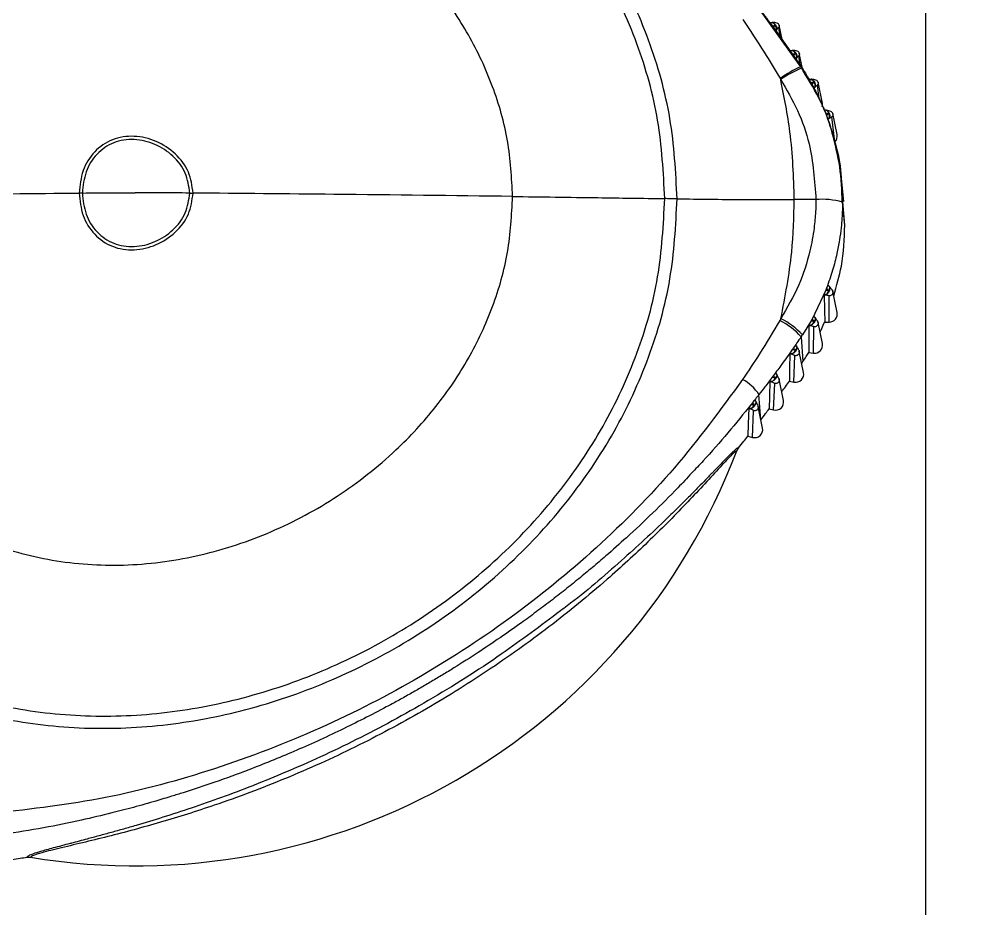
# Model space of a CAD drawing. Extents: x 527 to 611, y 788 to 934.
# Drawn here: x 562.444 to 565.75, y 807.481 to 810.516 of the extents above; entities that cross this region are included whole.
import ezdxf

# ---------------------------------------------------------------- set-up
doc = ezdxf.new("R2010")
doc.units = 0
doc.header["$MEASUREMENT"] = 0
doc.layers.add('1', color=4, linetype='Continuous')
doc.layers.add('GEOMETRY', color=4, linetype='Continuous', lineweight=25)

# ---------------------------------------------------------------- blocks, each defined once
blk = doc.blocks.new('2026_FLASH')
at = {"layer": 'GEOMETRY'}
for p, q in [((38.46, 3.5861), (38.46, 9.4869)), ((38.0333, 7.0396), (37.8888, 7.2412)), ((37.9276, 7.1905), (37.93, 7.1909)), ((37.9346, 7.1912), (37.928, 7.19)), ((37.9354, 7.1799), (37.9447, 7.1817)), ((37.9354, 7.18), (37.9396, 7.1742)), ((37.9447, 7.1817), (37.9395, 7.1741)), ((37.9397, 7.1742), (38.0038, 7.0844)), ((37.9622, 7.1427), (37.9573, 7.1738)), ((37.9689, 7.1333), (37.9588, 7.1826)), ((37.9495, 7.1648), (37.948, 7.1626)), ((37.9963, 7.095), (37.9993, 7.0954)), ((38.0039, 7.0955), (37.9967, 7.0945)), ((38.0037, 7.0843), (38.0136, 7.0858)), ((38.0038, 7.0844), (38.0337, 7.0409)), ((38.0308, 7.045), (38.0259, 7.0773)), ((38.0384, 7.0336), (38.0276, 7.0865)), ((38.018, 7.0687), (38.0162, 7.0663)), ((38.0363, 7.037), (38.0336, 7.041)), ((38.0686, 6.9973), (38.0614, 6.9968)), ((38.0675, 6.986), (38.0774, 6.9868)), ((38.0956, 6.9322), (38.0893, 6.977)), ((38.1064, 6.9152), (38.0917, 6.9872)), ((38.113, 6.8928), (38.1157, 6.8927)), ((38.1202, 6.8918), (38.1132, 6.8922)), ((38.1178, 6.8806), (38.1276, 6.8802)), ((38.1179, 6.8806), (38.1203, 6.8744)), ((38.1276, 6.8802), (38.1202, 6.8743)), ((38.1569, 6.8089), (38.1423, 6.8804)), ((38.149, 6.7836), (38.1387, 6.8689)), ((38.1706, 6.6578), (38.1753, 6.5786)), ((38.1793, 6.5798), (38.1714, 6.6584)), ((38.1832, 6.4999), (38.1753, 6.5786)), ((38.1832, 6.4999), (38.1766, 6.5796)), ((38.1303, 6.2889), (38.1249, 6.2946)), ((38.1178, 6.2773), (38.0713, 6.1792)), ((38.1297, 6.1689), (38.1298, 6.2583)), ((38.1569, 6.2018), (38.1423, 6.2734)), ((38.0807, 6.1854), (38.0778, 6.1893)), ((38.0677, 6.1729), (38.0382, 6.1252)), ((38.0713, 6.1792), (38.0677, 6.1729)), ((38.0713, 6.1792), (38.0774, 6.1705)), ((38.0759, 6.0627), (38.0778, 6.1525)), ((38.1064, 6.0954), (38.0917, 6.1674)), ((38.1143, 6.169), (38.1297, 6.1689)), ((38.0337, 6.1185), (38.0403, 6.0342)), ((38.0183, 6.0868), (38.0158, 6.0907)), ((37.9993, 6.0605), (37.9956, 6.0616)), ((38.0096, 5.9642), (38.0128, 6.0542)), ((38.0424, 5.9965), (38.0276, 6.0689)), ((38.06, 6.0648), (38.0759, 6.0627)), ((38.036, 6.0279), (38.0403, 6.0342)), ((37.9498, 5.9918), (37.9477, 5.9955)), ((37.93, 5.9661), (37.9267, 5.9672)), ((37.94, 5.8687), (37.9437, 5.9592)), ((37.9737, 5.9008), (37.9588, 5.9736)), ((37.9941, 5.9676), (38.0096, 5.9642)), ((37.8965, 5.8355), (37.8901, 5.9214)), ((37.8682, 5.8935), (37.873, 5.8849)), ((37.8765, 5.9023), (37.8781, 5.8995)), ((37.858, 5.8737), (37.8549, 5.8749)), ((37.8678, 5.7753), (37.8719, 5.8664)), ((37.9022, 5.8072), (37.8872, 5.8806)), ((37.9247, 5.8725), (37.94, 5.8687)), ((37.8964, 5.8354), (37.8965, 5.8355)), ((37.8525, 5.7795), (37.8678, 5.7753)), ((37.8167, 5.7347), (37.814, 5.7289)), ((37.8204, 5.74), (37.8167, 5.7347)), ((35.3904, 4.3424), (35.3968, 4.3429)), ((35.3968, 4.3429), (35.4032, 4.3423))]:
    blk.add_line(p, q, dxfattribs=at)
at = {"layer": 'GEOMETRY', "flags": 128}
for points in [[(38.0136, 7.0858), (38.0105, 7.0816), (38.008, 7.0783)], [(38.0611, 6.9973), (38.0624, 6.9974), (38.064, 6.9975)], [(38.1061, 6.903), (38.1069, 6.9078), (38.1064, 6.9152)], [(38.1281, 6.8623), (38.1266, 6.861), (38.1253, 6.86)], [(38.1253, 6.295), (38.1269, 6.2933), (38.1281, 6.2921)], [(38.1125, 6.2621), (38.1135, 6.2099), (38.1143, 6.169)], [(38.1157, 6.2617), (38.1139, 6.2619), (38.1125, 6.2621)], [(38.0604, 6.1584), (38.0602, 6.106), (38.06, 6.0648)], [(38.064, 6.1576), (38.062, 6.158), (38.0604, 6.1584)], [(37.9956, 6.0616), (37.9948, 6.009), (37.9941, 5.9676)], [(37.9267, 5.9672), (37.9256, 5.9143), (37.9247, 5.8725)], [(37.8549, 5.8749), (37.8535, 5.8215), (37.8525, 5.7795)]]:
    blk.add_lwpolyline(points, dxfattribs=at)
at = {"layer": 'GEOMETRY'}
for centre, radius, start, end in [((37.9354, 7.1699), 0.015, 340.0489, 51.5348), ((38.0039, 7.0742), 0.0151, 338.5275, 50.2405), ((38.2541, 6.5633), 0.526, 114.7762, 123.7379), ((38.2692, 6.5295), 0.5583, 114.6554, 123.1311), ((38.0666, 6.9759), 0.0153, 333.5991, 45.0746), ((38.1153, 6.8709), 0.0154, 326.4197, 37.3231), ((38.1301, 6.8034), 0.0274, 313.86, 11.5357), ((38.105, 6.3165), 0.2713, 74.9897, 94.3444), ((38.1114, 6.2773), 0.0162, 285.5017, 356.5224), ((38.13, 6.1963), 0.0275, 269.5012, 11.4306), ((37.8564, 5.9621), 0.2364, 41.4105, 63.6839), ((37.8633, 5.9685), 0.2348, 41.8577, 64.4001), ((38.0616, 6.1735), 0.0161, 278.8207, 349.3655), ((38.0795, 6.09), 0.0275, 262.4435, 11.4464), ((37.9981, 6.0765), 0.016, 274.1737, 344.6158), ((38.0155, 5.9911), 0.0275, 257.6175, 11.4267), ((37.7557, 5.832), 0.1614, 33.6267, 60.8692), ((37.9293, 5.9821), 0.0161, 272.3385, 343.1983), ((37.8577, 5.8898), 0.0161, 271.0456, 342.031), ((37.9467, 5.8954), 0.0275, 255.7439, 11.4193), ((37.8752, 5.8018), 0.0275, 254.4404, 11.414), ((35.7613, 6.5088), 2.1959, 260.6158, 339.1954)]:
    blk.add_arc(centre, radius, start, end, dxfattribs=at)
for points, knots in [([(37.6107, 6.5894), (37.6058, 6.6811), (37.596, 6.8653), (37.5193, 7.1348), (37.4012, 7.3914), (37.2411, 7.6295), (37.0452, 7.8436), (36.8185, 8.0289), (36.5674, 8.1812), (36.298, 8.2969), (36.0169, 8.3725), (35.7308, 8.4056), (35.4466, 8.3944), (35.1714, 8.3382), (34.9121, 8.237), (34.6759, 8.0914), (34.4686, 7.9058), (34.294, 7.6861), (34.1549, 7.4382), (34.0548, 7.1688), (33.9917, 6.8846), (33.9839, 6.6902), (33.98, 6.5928)], [0, 0, 0, 0, 0.048377, 0.09717, 0.146628, 0.196818, 0.247667, 0.298988, 0.350512, 0.401933, 0.452965, 0.50339, 0.553091, 0.602088, 0.650565, 0.698888, 0.747507, 0.796727, 0.846674, 0.897321, 0.94851, 1, 1, 1, 1]), ([(37.5685, 6.5901), (37.5637, 6.6796), (37.5541, 6.8595), (37.4791, 7.1226), (37.3636, 7.3732), (37.2071, 7.6056), (37.0156, 7.8147), (36.7941, 7.9956), (36.5486, 8.1445), (36.2854, 8.2576), (36.0107, 8.3317), (35.7312, 8.3643), (35.4536, 8.3536), (35.1847, 8.2989), (34.9314, 8.2001), (34.7007, 8.0578), (34.4982, 7.8765), (34.3277, 7.6616), (34.1919, 7.4192), (34.0942, 7.1558), (34.0326, 6.878), (34.025, 6.688), (34.0211, 6.5927)], [0, 0, 0, 0, 0.048366, 0.097149, 0.146599, 0.196786, 0.247642, 0.298976, 0.350518, 0.401955, 0.452995, 0.503421, 0.553115, 0.602102, 0.650569, 0.698881, 0.747489, 0.7967, 0.846643, 0.897293, 0.948493, 1, 1, 1, 1]), ([(37.049, 6.5975), (37.0456, 6.6611), (37.0387, 6.7887), (36.9849, 6.975), (36.9023, 7.1522), (36.7903, 7.3166), (36.6419, 7.477), (36.4542, 7.6238), (36.2289, 7.7451), (35.9874, 7.8258), (35.7547, 7.8591), (35.5404, 7.8523), (35.3492, 7.8146), (35.1692, 7.745), (35.0054, 7.6439), (34.8497, 7.5034), (34.7117, 7.3198), (34.6047, 7.0948), (34.537, 6.8503), (34.5286, 6.6812), (34.5244, 6.5962)], [0, 0, 0, 0, 0.048255, 0.096956, 0.14637, 0.19658, 0.247513, 0.311851, 0.376412, 0.440534, 0.503697, 0.553375, 0.602293, 0.650656, 0.698854, 0.747368, 0.808898, 0.871665, 0.935514, 1, 1, 1, 1]), ([(37.8901, 7.2402), (37.8915, 7.2384), (37.8991, 7.2284), (37.9069, 7.2183), (37.9142, 7.2085), (37.9179, 7.2035), (37.9253, 7.1936), (37.9317, 7.185), (37.9354, 7.18)], [0, 0, 0, 0, 0.090773, 0.500244, 0.509107, 0.574151, 0.750187, 1, 1, 1, 1]), ([(37.8348, 7.202), (37.8595, 7.1649), (37.9036, 7.0988), (37.9442, 7.0306), (37.9619, 7.0007)], [0, 0, 0, 0, 0.560914, 1, 1, 1, 1]), ([(37.93, 7.1909), (37.9309, 7.1912), (37.9326, 7.1915), (37.9352, 7.1914), (37.9383, 7.1904), (37.9425, 7.1878), (37.9462, 7.184), (37.9492, 7.1791), (37.9509, 7.1737), (37.951, 7.1684), (37.9499, 7.1658), (37.9495, 7.1648)], [0, 0, 0, 0, 0.078048, 0.140383, 0.247774, 0.357517, 0.500368, 0.609586, 0.749998, 0.895509, 1, 1, 1, 1]), ([(37.93, 7.1909), (37.9316, 7.1912), (37.9346, 7.1917), (37.9393, 7.1894), (37.942, 7.1862), (37.9436, 7.1834), (37.9444, 7.1822), (37.9447, 7.1817)], [0, 0, 0, 0, 0.292879, 0.559705, 0.811787, 0.915715, 1, 1, 1, 1]), ([(37.9589, 7.1823), (37.9584, 7.1837), (37.9573, 7.1866), (37.9523, 7.1896), (37.9443, 7.1914), (37.938, 7.1914), (37.9349, 7.1913)], [0, 0, 0, 0, 0.256262, 0.513633, 0.767752, 1, 1, 1, 1]), ([(37.9495, 7.1648), (37.9519, 7.1681), (37.9561, 7.174), (37.9569, 7.1739), (37.9573, 7.1738)], [0, 0, 0, 0, 0.559688, 1, 1, 1, 1]), ([(37.9588, 7.1823), (37.9589, 7.1818), (37.9593, 7.1801), (37.9589, 7.1771), (37.9578, 7.1749), (37.9573, 7.1738)], [0, 0, 0, 0, 0.171188, 0.585594, 1, 1, 1, 1]), ([(37.9993, 7.0954), (38.0008, 7.0956), (38.0038, 7.096), (38.0084, 7.0936), (38.011, 7.0904), (38.0125, 7.0876), (38.0132, 7.0864), (38.0136, 7.0858)], [0, 0, 0, 0, 0.292378, 0.559067, 0.811185, 0.915353, 1, 1, 1, 1]), ([(37.9993, 7.0954), (38.0002, 7.0956), (38.0018, 7.0959), (38.0045, 7.0957), (38.0075, 7.0946), (38.0116, 7.0919), (38.0152, 7.088), (38.018, 7.083), (38.0196, 7.0775), (38.0195, 7.0722), (38.0184, 7.0697), (38.018, 7.0687)], [0, 0, 0, 0, 0.0731952, 0.1395188, 0.247836, 0.3573602, 0.5004634, 0.609802, 0.7500361, 0.8958175, 1, 1, 1, 1]), ([(38.0008, 7.0887), (38.0012, 7.0881), (38.0022, 7.0867), (38.0033, 7.0852), (38.0038, 7.0844)], [0, 0, 0, 0, 0.453713, 1, 1, 1, 1]), ([(38.0277, 7.0861), (38.0272, 7.0876), (38.0261, 7.0904), (38.0212, 7.0934), (38.0134, 7.0954), (38.0072, 7.0956), (38.0042, 7.0957)], [0, 0, 0, 0, 0.2571485, 0.5148408, 0.7687518, 1, 1, 1, 1]), ([(38.018, 7.0687), (38.0204, 7.0718), (38.0247, 7.0775), (38.0256, 7.0773), (38.0259, 7.0773)], [0, 0, 0, 0, 0.5596688, 1, 1, 1, 1]), ([(38.0276, 7.0861), (38.0277, 7.0855), (38.0281, 7.0837), (38.0276, 7.0805), (38.0265, 7.0784), (38.0259, 7.0773)], [0, 0, 0, 0, 0.207415, 0.603707, 1, 1, 1, 1]), ([(38.1416, 6.8063), (38.1406, 6.8105), (38.131, 6.8546), (38.0968, 6.9346), (38.0546, 7.0044), (38.0335, 7.0393)], [0, 0, 0, 0, 0.05033, 0.525783, 1, 1, 1, 1]), ([(38.0363, 7.0369), (38.0418, 7.0286), (38.0482, 7.0187), (38.056, 7.0059), (38.0611, 6.9974), (38.0652, 6.9903), (38.0676, 6.986)], [0, 0, 0, 0, 0.501221, 0.593261, 0.751547, 1, 1, 1, 1]), ([(37.9619, 7.0007), (37.9623, 7), (37.9631, 6.9988), (37.9637, 6.9976), (37.9641, 6.9971)], [0, 0, 0, 0, 0.560068, 1, 1, 1, 1]), ([(38.0106, 6.5871), (38.0081, 6.6643), (38.0036, 6.8022), (37.9761, 6.9374), (37.9641, 6.9971)], [0, 0, 0, 0, 0.558961, 1, 1, 1, 1]), ([(37.9641, 6.9971), (37.9844, 6.9622), (38.025, 6.8926), (38.0727, 6.755), (38.08, 6.6509), (38.0845, 6.587)], [0, 0, 0, 0, 0.2798145, 0.5577681, 1, 1, 1, 1]), ([(38.064, 6.9975), (38.0649, 6.9976), (38.0666, 6.9978), (38.0693, 6.9974), (38.0722, 6.996), (38.076, 6.9929), (38.0791, 6.9887), (38.0816, 6.9835), (38.0827, 6.9778), (38.0821, 6.9725), (38.0808, 6.9701), (38.0803, 6.9691)], [0, 0, 0, 0, 0.0726616, 0.1390106, 0.2476682, 0.3579374, 0.5003337, 0.608157, 0.7499449, 0.8995552, 1, 1, 1, 1]), ([(38.064, 6.9975), (38.0656, 6.9976), (38.0686, 6.9977), (38.073, 6.9949), (38.0752, 6.9915), (38.0764, 6.9886), (38.0771, 6.9873), (38.0774, 6.9868)], [0, 0, 0, 0, 0.293967, 0.560693, 0.812387, 0.915994, 1, 1, 1, 1]), ([(38.0676, 6.986), (38.0682, 6.9851), (38.0693, 6.9832), (38.0704, 6.9811), (38.071, 6.9801)], [0, 0, 0, 0, 0.467905, 1, 1, 1, 1]), ([(38.0917, 6.9872), (38.0912, 6.9886), (38.0901, 6.9913), (38.0851, 6.9944), (38.0776, 6.9966), (38.0716, 6.9971), (38.0688, 6.9974)], [0, 0, 0, 0, 0.2605396, 0.5189885, 0.7715826, 1, 1, 1, 1]), ([(38.0774, 6.9868), (38.0763, 6.9856), (38.0753, 6.9844), (38.0741, 6.9831), (38.0735, 6.9826), (38.0724, 6.9815), (38.0715, 6.9806), (38.0709, 6.98)], [0, 0, 0, 0, 0.501351, 0.510469, 0.575644, 0.750824, 1, 1, 1, 1]), ([(38.071, 6.9801), (38.0796, 6.9639), (38.0883, 6.9477), (38.0967, 6.9299), (38.1006, 6.9216), (38.1049, 6.9119), (38.1098, 6.9004), (38.1134, 6.8919), (38.1162, 6.8849), (38.1179, 6.8806)], [0, 0, 0, 0, 0.499378, 0.503527, 0.535465, 0.748585, 0.794715, 0.874397, 1, 1, 1, 1]), ([(38.0803, 6.9691), (38.083, 6.9721), (38.088, 6.9773), (38.0889, 6.9771), (38.0893, 6.977)], [0, 0, 0, 0, 0.559659, 1, 1, 1, 1]), ([(38.0917, 6.9872), (38.0918, 6.9861), (38.0921, 6.9837), (38.0913, 6.9801), (38.09, 6.978), (38.0893, 6.977)], [0, 0, 0, 0, 0.319112, 0.659556, 1, 1, 1, 1]), ([(38.0803, 6.9691), (38.0798, 6.9686), (38.079, 6.9678), (38.0782, 6.9669), (38.0779, 6.9666)], [0, 0, 0, 0, 0.593635, 1, 1, 1, 1]), ([(38.1157, 6.8927), (38.1173, 6.8925), (38.1203, 6.8923), (38.1243, 6.8889), (38.126, 6.8852), (38.1269, 6.8822), (38.1273, 6.8808), (38.1276, 6.8802)], [0, 0, 0, 0, 0.2963362, 0.5630953, 0.8144105, 0.917289, 1, 1, 1, 1]), ([(38.1157, 6.8927), (38.1166, 6.8927), (38.1184, 6.8926), (38.1209, 6.8918), (38.1236, 6.8901), (38.127, 6.8866), (38.1296, 6.882), (38.1313, 6.8764), (38.1317, 6.8707), (38.1304, 6.8655), (38.1288, 6.8633), (38.1281, 6.8623)], [0, 0, 0, 0, 0.072811, 0.139295, 0.247501, 0.357518, 0.500346, 0.609002, 0.750043, 0.89454, 1, 1, 1, 1]), ([(38.1165, 6.8842), (38.1166, 6.8839), (38.117, 6.8829), (38.1175, 6.8816), (38.1179, 6.8806)], [0, 0, 0, 0, 0.208827, 1, 1, 1, 1]), ([(38.1423, 6.8805), (38.1418, 6.8818), (38.1407, 6.8843), (38.1359, 6.8876), (38.1287, 6.8903), (38.1231, 6.8914), (38.1204, 6.8919)], [0, 0, 0, 0, 0.263199, 0.521629, 0.772631, 1, 1, 1, 1]), ([(38.1421, 6.8804), (38.1423, 6.88), (38.1427, 6.8783), (38.1424, 6.8753), (38.1412, 6.8717), (38.1395, 6.8698), (38.1387, 6.8689)], [0, 0, 0, 0, 0.112789, 0.408526, 0.704263, 1, 1, 1, 1]), ([(38.1203, 6.8744), (38.1309, 6.843), (38.1529, 6.7781), (38.1682, 6.7047), (38.1703, 6.6636), (38.1706, 6.6578)], [0, 0, 0, 0, 0.4457494, 0.9215546, 1, 1, 1, 1]), ([(38.1281, 6.8623), (38.1314, 6.8649), (38.1372, 6.8694), (38.1382, 6.869), (38.1387, 6.8689)], [0, 0, 0, 0, 0.559655, 1, 1, 1, 1]), ([(35.9583, 6.6091), (35.9549, 6.6338), (35.948, 6.684), (35.8994, 6.7463), (35.8341, 6.7893), (35.7578, 6.8076), (35.6813, 6.7963), (35.6181, 6.7528), (35.5771, 6.6864), (35.572, 6.6352), (35.5694, 6.6092)], [0, 0, 0, 0, 0.1215928, 0.2475019, 0.3763516, 0.5036276, 0.6264757, 0.7473356, 0.8717012, 1, 1, 1, 1]), ([(35.9469, 6.6092), (35.9437, 6.6325), (35.9372, 6.6798), (35.8914, 6.7385), (35.8298, 6.7791), (35.758, 6.7963), (35.6858, 6.7857), (35.6263, 6.7447), (35.5876, 6.682), (35.5828, 6.6338), (35.5804, 6.6093)], [0, 0, 0, 0, 0.121593, 0.247502, 0.376351, 0.503627, 0.626475, 0.747336, 0.871702, 1, 1, 1, 1]), ([(38.1744, 6.5767), (38.1731, 6.6178), (38.1706, 6.6954), (38.1509, 6.7708), (38.1416, 6.8063)], [0, 0, 0, 0, 0.528403, 1, 1, 1, 1]), ([(33.98, 6.5928), (33.9839, 6.4952), (33.9917, 6.3006), (34.0548, 6.0154), (34.1549, 5.7445), (34.294, 5.4951), (34.4686, 5.274), (34.6759, 5.0875), (34.9121, 4.9418), (35.1714, 4.8412), (35.4466, 4.7862), (35.7308, 4.7766), (36.0169, 4.8112), (36.298, 4.888), (36.5674, 5.0044), (36.8185, 5.1565), (37.0452, 5.3409), (37.2411, 5.5537), (37.4012, 5.7902), (37.5193, 6.0454), (37.596, 6.3138), (37.6058, 6.4978), (37.6107, 6.5894)], [0, 0, 0, 0, 0.05149, 0.102679, 0.153326, 0.203273, 0.252493, 0.301112, 0.349435, 0.397912, 0.446909, 0.49661, 0.547035, 0.598067, 0.649488, 0.701012, 0.752333, 0.803182, 0.853372, 0.90283, 0.951623, 1, 1, 1, 1]), ([(34.0211, 6.5927), (34.025, 6.4974), (34.0326, 6.3073), (34.0942, 6.0286), (34.1919, 5.764), (34.3277, 5.5204), (34.4982, 5.3045), (34.7007, 5.1224), (34.9314, 4.98), (35.1847, 4.8818), (35.4536, 4.828), (35.7312, 4.8185), (36.0107, 4.8523), (36.2854, 4.9274), (36.5486, 5.0411), (36.7941, 5.1898), (37.0156, 5.37), (37.2071, 5.578), (37.3636, 5.8092), (37.4791, 6.0586), (37.5541, 6.3208), (37.5637, 6.5006), (37.5685, 6.5901)], [0, 0, 0, 0, 0.051507, 0.102707, 0.153357, 0.2033, 0.252511, 0.301119, 0.349431, 0.397898, 0.446885, 0.496579, 0.547005, 0.598045, 0.649482, 0.701024, 0.752358, 0.803214, 0.853401, 0.902851, 0.951634, 1, 1, 1, 1]), ([(34.5244, 6.5962), (34.7186, 6.5992), (35.0654, 6.6045), (35.4154, 6.6078), (35.5694, 6.6092)], [0, 0, 0, 0, 0.55999, 1, 1, 1, 1]), ([(34.5244, 6.5962), (34.5286, 6.5113), (34.537, 6.3423), (34.6047, 6.0985), (34.7117, 5.8741), (34.8592, 5.6786), (35.0425, 5.5204), (35.2566, 5.4081), (35.4919, 5.3455), (35.7386, 5.3323), (35.9874, 5.3672), (36.2289, 5.4474), (36.4542, 5.5686), (36.6419, 5.7157), (36.7903, 5.8767), (36.9023, 6.0417), (36.9849, 6.2195), (37.0387, 6.4062), (37.0456, 6.5339), (37.049, 6.5975)], [0, 0, 0, 0, 0.064497, 0.128357, 0.191134, 0.252676, 0.313218, 0.373448, 0.434269, 0.496217, 0.55939, 0.623524, 0.688096, 0.752444, 0.803386, 0.853605, 0.903028, 0.951736, 1, 1, 1, 1]), ([(35.5804, 6.6093), (35.5783, 6.6093), (35.5747, 6.6092), (35.5711, 6.6092), (35.5694, 6.6092)], [0, 0, 0, 0, 0.56, 1, 1, 1, 1]), ([(35.5694, 6.6092), (35.572, 6.5832), (35.5771, 6.532), (35.6181, 6.4655), (35.6813, 6.4219), (35.7578, 6.4107), (35.8341, 6.4291), (35.8994, 6.4721), (35.948, 6.5343), (35.9549, 6.5845), (35.9583, 6.6091)], [0, 0, 0, 0, 0.1282988, 0.2526644, 0.3735243, 0.4963724, 0.6236484, 0.7524981, 0.8784072, 1, 1, 1, 1]), ([(35.5804, 6.6093), (35.6139, 6.6095), (35.6737, 6.6099), (35.7336, 6.61), (35.76, 6.61)], [0, 0, 0, 0, 0.55999, 1, 1, 1, 1]), ([(35.5804, 6.6093), (35.5828, 6.5848), (35.5876, 6.5365), (35.6263, 6.4738), (35.6858, 6.4328), (35.758, 6.4222), (35.8298, 6.4395), (35.8914, 6.48), (35.9372, 6.5387), (35.9437, 6.586), (35.9469, 6.6092)], [0, 0, 0, 0, 0.128298, 0.252664, 0.373525, 0.496373, 0.623649, 0.752498, 0.878407, 1, 1, 1, 1]), ([(35.9469, 6.6092), (35.9121, 6.6095), (35.8499, 6.6099), (35.7875, 6.61), (35.76, 6.61)], [0, 0, 0, 0, 0.559989, 1, 1, 1, 1]), ([(35.9469, 6.6092), (35.949, 6.6092), (35.9528, 6.6092), (35.9566, 6.6092), (35.9583, 6.6091)], [0, 0, 0, 0, 0.56, 1, 1, 1, 1]), ([(37.049, 6.5975), (36.8459, 6.6), (36.4832, 6.6046), (36.1187, 6.6077), (35.9583, 6.6091)], [0, 0, 0, 0, 0.559996, 1, 1, 1, 1]), ([(37.049, 6.5975), (37.1461, 6.5962), (37.3196, 6.5939), (37.4924, 6.5912), (37.5685, 6.5901)], [0, 0, 0, 0, 0.559999, 1, 1, 1, 1]), ([(37.6107, 6.5894), (37.6028, 6.5895), (37.5888, 6.5898), (37.5747, 6.59), (37.5685, 6.5901)], [0, 0, 0, 0, 0.56, 1, 1, 1, 1]), ([(37.6107, 6.5894), (37.685, 6.5885), (37.8176, 6.5867), (37.9516, 6.587), (38.0106, 6.5871)], [0, 0, 0, 0, 0.559937, 1, 1, 1, 1]), ([(37.9648, 6.1802), (37.9794, 6.2557), (38.0056, 6.3902), (38.0091, 6.527), (38.0106, 6.5871)], [0, 0, 0, 0, 0.5608374, 1, 1, 1, 1]), ([(38.0845, 6.587), (38.0842, 6.5731), (38.0837, 6.5406), (38.078, 6.4818), (38.0624, 6.3976), (38.0288, 6.2913), (37.9866, 6.2181), (37.9648, 6.1802)], [0, 0, 0, 0, 0.0974436, 0.2270146, 0.4122288, 0.695455, 1, 1, 1, 1]), ([(38.0845, 6.587), (38.0707, 6.5871), (38.0461, 6.5872), (38.0215, 6.5872), (38.0106, 6.5871)], [0, 0, 0, 0, 0.559985, 1, 1, 1, 1]), ([(38.1753, 6.5786), (38.1752, 6.5695), (38.175, 6.5509), (38.1735, 6.5218), (38.1705, 6.4876), (38.1651, 6.4474), (38.1558, 6.3988), (38.142, 6.3438), (38.1281, 6.3053), (38.1209, 6.2852)], [0, 0, 0, 0, 0.090705, 0.185327, 0.291127, 0.433208, 0.591346, 0.785784, 1, 1, 1, 1]), ([(38.1452, 6.2588), (38.1551, 6.2923), (38.1783, 6.3708), (38.1814, 6.4528), (38.1832, 6.4999)], [0, 0, 0, 0, 0.42605, 1, 1, 1, 1]), ([(38.1281, 6.2921), (38.1287, 6.2914), (38.1298, 6.2903), (38.131, 6.288), (38.1315, 6.285), (38.1314, 6.28), (38.1299, 6.2749), (38.1273, 6.2698), (38.1237, 6.2654), (38.1194, 6.2625), (38.1168, 6.2619), (38.1157, 6.2617)], [0, 0, 0, 0, 0.074099, 0.135075, 0.247175, 0.362432, 0.50067, 0.610641, 0.750165, 0.895094, 1, 1, 1, 1]), ([(38.1204, 6.2839), (38.1199, 6.2826), (38.1191, 6.2805), (38.1182, 6.2783), (38.1178, 6.2773)], [0, 0, 0, 0, 0.5590562, 1, 1, 1, 1]), ([(38.1209, 6.2852), (38.1208, 6.2849), (38.1206, 6.2845), (38.1205, 6.2841), (38.1204, 6.2839)], [0, 0, 0, 0, 0.56299, 1, 1, 1, 1]), ([(38.1204, 6.2839), (38.1217, 6.2825), (38.1241, 6.28), (38.1265, 6.2774), (38.1276, 6.2763)], [0, 0, 0, 0, 0.559138, 1, 1, 1, 1]), ([(38.1253, 6.295), (38.1252, 6.295), (38.1251, 6.2951), (38.1241, 6.2931), (38.1229, 6.2902), (38.1217, 6.2874), (38.1211, 6.2856), (38.1209, 6.2852)], [0, 0, 0, 0, 0.315889, 0.551265, 0.746244, 0.942067, 1, 1, 1, 1]), ([(38.1281, 6.2921), (38.129, 6.291), (38.1306, 6.289), (38.131, 6.2843), (38.1298, 6.2807), (38.1283, 6.2782), (38.1278, 6.2769), (38.1276, 6.2763)], [0, 0, 0, 0, 0.295906, 0.561926, 0.812537, 0.915843, 1, 1, 1, 1]), ([(38.1281, 6.2921), (38.1311, 6.2889), (38.1362, 6.2833), (38.1379, 6.2809), (38.1387, 6.2799)], [0, 0, 0, 0, 0.567985, 1, 1, 1, 1]), ([(38.1423, 6.2734), (38.142, 6.2742), (38.1414, 6.2757), (38.1379, 6.2809), (38.1336, 6.2855), (38.1307, 6.2885)], [0, 0, 0, 0, 0.261723, 0.514379, 1, 1, 1, 1]), ([(38.1178, 6.2773), (38.1173, 6.276), (38.1162, 6.2733), (38.1148, 6.2696), (38.1136, 6.2662), (38.1126, 6.2632), (38.1125, 6.2625), (38.1125, 6.2621)], [0, 0, 0, 0, 0.161824, 0.323949, 0.481891, 0.710871, 1, 1, 1, 1]), ([(38.1157, 6.2617), (38.1201, 6.2611), (38.128, 6.2601), (38.1293, 6.2588), (38.1298, 6.2583)], [0, 0, 0, 0, 0.5602785, 1, 1, 1, 1]), ([(38.1276, 6.2763), (38.1257, 6.2765), (38.1225, 6.2768), (38.1192, 6.2772), (38.1178, 6.2773)], [0, 0, 0, 0, 0.56067, 1, 1, 1, 1]), ([(38.1423, 6.2734), (38.1424, 6.2721), (38.1427, 6.2697), (38.1417, 6.266), (38.1398, 6.2628), (38.137, 6.2602), (38.1336, 6.2586), (38.1311, 6.2584), (38.1298, 6.2583)], [0, 0, 0, 0, 0.163476, 0.330781, 0.498086, 0.665391, 0.832695, 1, 1, 1, 1]), ([(38.1387, 6.2799), (38.1395, 6.279), (38.1411, 6.2771), (38.1422, 6.2747), (38.1423, 6.2734), (38.1423, 6.2734)], [0, 0, 0, 0, 0.494344, 0.988688, 1, 1, 1, 1]), ([(38.0803, 6.186), (38.0807, 6.1853), (38.0817, 6.184), (38.0824, 6.1816), (38.0825, 6.1785), (38.0817, 6.1737), (38.0796, 6.1688), (38.0764, 6.1641), (38.0722, 6.1602), (38.0676, 6.1579), (38.0651, 6.1577), (38.064, 6.1576)], [0, 0, 0, 0, 0.073698, 0.134691, 0.247268, 0.362818, 0.500595, 0.610503, 0.750117, 0.895682, 1, 1, 1, 1]), ([(38.0778, 6.1893), (38.0776, 6.1893), (38.0774, 6.1893), (38.0757, 6.1869), (38.0739, 6.1838), (38.0722, 6.1809), (38.0714, 6.1795), (38.0713, 6.1792)], [0, 0, 0, 0, 0.3686426, 0.5773308, 0.7876189, 0.9675772, 1, 1, 1, 1]), ([(38.0803, 6.186), (38.0809, 6.1848), (38.0822, 6.1826), (38.0819, 6.1779), (38.0802, 6.1746), (38.0784, 6.1722), (38.0777, 6.171), (38.0774, 6.1705)], [0, 0, 0, 0, 0.293619, 0.55961, 0.810838, 0.914944, 1, 1, 1, 1]), ([(38.0917, 6.1674), (38.0914, 6.1682), (38.0909, 6.1699), (38.0877, 6.1757), (38.0837, 6.1813), (38.081, 6.185)], [0, 0, 0, 0, 0.263942, 0.514934, 1, 1, 1, 1]), ([(37.9612, 6.174), (37.9385, 6.136), (37.8978, 6.0678), (37.8537, 6.002), (37.8343, 5.973)], [0, 0, 0, 0, 0.558376, 1, 1, 1, 1]), ([(37.9648, 6.1802), (37.9641, 6.1791), (37.9629, 6.177), (37.9617, 6.1749), (37.9612, 6.174)], [0, 0, 0, 0, 0.559898, 1, 1, 1, 1]), ([(38.0677, 6.1729), (38.067, 6.1717), (38.0656, 6.1692), (38.0637, 6.1657), (38.062, 6.1625), (38.0606, 6.1596), (38.0605, 6.1589), (38.0604, 6.1584)], [0, 0, 0, 0, 0.161175, 0.322762, 0.47896, 0.698808, 1, 1, 1, 1]), ([(38.064, 6.1576), (38.0683, 6.1565), (38.076, 6.1545), (38.0772, 6.1531), (38.0778, 6.1525)], [0, 0, 0, 0, 0.560219, 1, 1, 1, 1]), ([(38.0774, 6.1705), (38.0774, 6.1705), (38.0774, 6.1705), (38.0774, 6.1705), (38.0773, 6.1705), (38.0773, 6.1705), (38.0771, 6.1706), (38.0755, 6.1709), (38.0736, 6.1713), (38.0714, 6.1719), (38.0698, 6.1724), (38.0685, 6.1727), (38.0677, 6.1729)], [0, 0, 0, 0, 0.000078, 0.0002789, 0.0010495, 0.0040657, 0.0159982, 0.063464, 0.5039246, 0.5939012, 0.7516347, 1, 1, 1, 1]), ([(38.0984, 6.1347), (38.1004, 6.1388), (38.106, 6.1501), (38.1111, 6.1616), (38.1143, 6.169)], [0, 0, 0, 0, 0.364526, 1, 1, 1, 1]), ([(38.0337, 6.1185), (38.0289, 6.1115), (38.0204, 6.099), (38.0118, 6.0867), (38.008, 6.0812)], [0, 0, 0, 0, 0.560355, 1, 1, 1, 1]), ([(38.0382, 6.1252), (38.0373, 6.1239), (38.0358, 6.1217), (38.0343, 6.1195), (38.0337, 6.1185)], [0, 0, 0, 0, 0.559999, 1, 1, 1, 1]), ([(38.018, 6.0872), (38.0186, 6.0859), (38.0198, 6.0835), (38.0194, 6.0797), (38.0182, 6.0749), (38.0156, 6.0703), (38.012, 6.0659), (38.0076, 6.0624), (38.0029, 6.0605), (38.0003, 6.0605), (37.9993, 6.0605)], [0, 0, 0, 0, 0.133916, 0.246763, 0.362579, 0.50025, 0.61032, 0.74993, 0.89585, 1, 1, 1, 1]), ([(38.0158, 6.0907), (38.0156, 6.0908), (38.0153, 6.0908), (38.0134, 6.0886), (38.0112, 6.0857), (38.0092, 6.083), (38.0082, 6.0815), (38.008, 6.0812)], [0, 0, 0, 0, 0.364051, 0.572216, 0.782046, 0.96026, 1, 1, 1, 1]), ([(38.018, 6.0872), (38.0185, 6.086), (38.0195, 6.0838), (38.0188, 6.0792), (38.0168, 6.076), (38.0148, 6.0738), (38.0139, 6.0727), (38.0136, 6.0722)], [0, 0, 0, 0, 0.291908, 0.557826, 0.809503, 0.914221, 1, 1, 1, 1]), ([(38.0276, 6.0688), (38.0274, 6.0696), (38.027, 6.0711), (38.0242, 6.0768), (38.0207, 6.0826), (38.0185, 6.0864)], [0, 0, 0, 0, 0.260841, 0.510555, 1, 1, 1, 1]), ([(38.0038, 6.0752), (37.992, 6.0585), (37.9709, 6.0286), (37.9492, 5.9993), (37.9396, 5.9864)], [0, 0, 0, 0, 0.56027, 1, 1, 1, 1]), ([(38.0038, 6.0752), (38.003, 6.074), (38.0014, 6.0717), (37.9992, 6.0685), (37.9974, 6.0654), (37.9959, 6.0628), (37.9957, 6.0621), (37.9956, 6.0616)], [0, 0, 0, 0, 0.160686, 0.321724, 0.47859, 0.704858, 1, 1, 1, 1]), ([(37.9993, 6.0605), (38.0035, 6.059), (38.0111, 6.0564), (38.0122, 6.0549), (38.0128, 6.0542)], [0, 0, 0, 0, 0.5602748, 1, 1, 1, 1]), ([(38.008, 6.0812), (38.0072, 6.0801), (38.0058, 6.0781), (38.0044, 6.0761), (38.0038, 6.0752)], [0, 0, 0, 0, 0.560097, 1, 1, 1, 1]), ([(38.0136, 6.0722), (38.0117, 6.0728), (38.0085, 6.0738), (38.0052, 6.0748), (38.0038, 6.0752)], [0, 0, 0, 0, 0.558788, 1, 1, 1, 1]), ([(38.008, 6.0812), (38.0091, 6.0796), (38.0109, 6.0766), (38.0127, 6.0735), (38.0136, 6.0722)], [0, 0, 0, 0, 0.559472, 1, 1, 1, 1]), ([(38.0403, 6.0342), (38.0441, 6.0399), (38.0508, 6.05), (38.0572, 6.0602), (38.06, 6.0648)], [0, 0, 0, 0, 0.560628, 1, 1, 1, 1]), ([(37.9396, 5.9864), (37.9388, 5.9854), (37.9375, 5.9835), (37.9361, 5.9816), (37.9354, 5.9808)], [0, 0, 0, 0, 0.5595026, 1, 1, 1, 1]), ([(37.9477, 5.9955), (37.9475, 5.9955), (37.9471, 5.9956), (37.9451, 5.9934), (37.9428, 5.9906), (37.9408, 5.988), (37.9398, 5.9866), (37.9396, 5.9864)], [0, 0, 0, 0, 0.367523, 0.577427, 0.788993, 0.96892, 1, 1, 1, 1]), ([(37.9396, 5.9864), (37.9406, 5.9847), (37.9423, 5.9818), (37.944, 5.9788), (37.9447, 5.9775)], [0, 0, 0, 0, 0.559677, 1, 1, 1, 1]), ([(37.9495, 5.9922), (37.9499, 5.9915), (37.9506, 5.9901), (37.951, 5.9879), (37.9508, 5.985), (37.9496, 5.9803), (37.9473, 5.976), (37.9452, 5.9738), (37.9446, 5.9731)], [0, 0, 0, 0, 0.135223, 0.241513, 0.416491, 0.619728, 0.892959, 1, 1, 1, 1]), ([(37.9495, 5.9922), (37.95, 5.991), (37.951, 5.9888), (37.9501, 5.9843), (37.948, 5.9811), (37.946, 5.979), (37.9451, 5.978), (37.9447, 5.9775)], [0, 0, 0, 0, 0.292279, 0.558067, 0.80954, 0.914198, 1, 1, 1, 1]), ([(37.9588, 5.9736), (37.9586, 5.9744), (37.9582, 5.9758), (37.9554, 5.9817), (37.9521, 5.9876), (37.95, 5.9914)], [0, 0, 0, 0, 0.259482, 0.50865, 1, 1, 1, 1]), ([(37.8343, 5.973), (37.7591, 5.8705), (37.6084, 5.6651), (37.3385, 5.3935), (37.041, 5.1505), (36.7169, 4.9412), (36.3721, 4.7669), (36.011, 4.631), (35.6384, 4.5322), (35.3839, 4.504), (35.257, 4.49)], [0, 0, 0, 0, 0.124405, 0.249399, 0.37465, 0.500002, 0.625355, 0.750608, 0.875597, 1, 1, 1, 1]), ([(37.9354, 5.9808), (37.9271, 5.9697), (37.9121, 5.9497), (37.8968, 5.93), (37.8901, 5.9214)], [0, 0, 0, 0, 0.559478, 1, 1, 1, 1]), ([(37.9354, 5.9808), (37.9346, 5.9797), (37.9329, 5.9774), (37.9307, 5.9742), (37.9287, 5.9712), (37.927, 5.9684), (37.9268, 5.9677), (37.9267, 5.9672)], [0, 0, 0, 0, 0.158437, 0.317274, 0.471018, 0.690066, 1, 1, 1, 1]), ([(37.9446, 5.9731), (37.9441, 5.9726), (37.9423, 5.9704), (37.9384, 5.9677), (37.9336, 5.9659), (37.931, 5.966), (37.93, 5.9661)], [0, 0, 0, 0, 0.114013, 0.431275, 0.762634, 1, 1, 1, 1]), ([(37.93, 5.9661), (37.9343, 5.9644), (37.9419, 5.9615), (37.9431, 5.9599), (37.9437, 5.9592)], [0, 0, 0, 0, 0.560494, 1, 1, 1, 1]), ([(37.9447, 5.9775), (37.943, 5.9781), (37.9399, 5.9792), (37.9368, 5.9803), (37.9354, 5.9808)], [0, 0, 0, 0, 0.5603039, 1, 1, 1, 1]), ([(37.9676, 5.9306), (37.9718, 5.9364), (37.9807, 5.9487), (37.9895, 5.961), (37.9941, 5.9676)], [0, 0, 0, 0, 0.472825, 1, 1, 1, 1]), ([(37.8901, 5.9214), (37.886, 5.9162), (37.8788, 5.9069), (37.8714, 5.8976), (37.8682, 5.8935)], [0, 0, 0, 0, 0.5600714, 1, 1, 1, 1]), ([(37.8642, 5.8885), (37.8376, 5.8558), (37.7841, 5.79), (37.7157, 5.7118), (37.6733, 5.667), (37.6602, 5.6532)], [0, 0, 0, 0, 0.405629, 0.816366, 1, 1, 1, 1]), ([(37.8642, 5.8885), (37.8634, 5.8874), (37.8616, 5.8852), (37.8592, 5.882), (37.8571, 5.879), (37.8553, 5.8762), (37.855, 5.8754), (37.8549, 5.8749)], [0, 0, 0, 0, 0.157441, 0.315373, 0.466303, 0.6765, 1, 1, 1, 1]), ([(37.8682, 5.8935), (37.8679, 5.8931), (37.8671, 5.8922), (37.8658, 5.8905), (37.8648, 5.8893), (37.8642, 5.8885)], [0, 0, 0, 0, 0.271646, 0.543293, 1, 1, 1, 1]), ([(37.873, 5.8849), (37.8715, 5.8854), (37.8697, 5.886), (37.8675, 5.887), (37.8661, 5.8877), (37.8649, 5.8882), (37.8642, 5.8885)], [0, 0, 0, 0, 0.50356, 0.593391, 0.751099, 1, 1, 1, 1]), ([(37.8765, 5.9023), (37.8764, 5.9024), (37.8762, 5.9026), (37.8749, 5.9014), (37.8733, 5.8997), (37.8718, 5.898), (37.8701, 5.8959), (37.8689, 5.8943), (37.8682, 5.8935)], [0, 0, 0, 0, 0.24861, 0.498383, 0.627744, 0.748638, 0.873317, 1, 1, 1, 1]), ([(37.8781, 5.8995), (37.8786, 5.8983), (37.8795, 5.896), (37.8785, 5.8915), (37.8763, 5.8885), (37.8743, 5.8864), (37.8734, 5.8854), (37.873, 5.8849)], [0, 0, 0, 0, 0.292273, 0.557997, 0.809433, 0.914124, 1, 1, 1, 1]), ([(37.8781, 5.8995), (37.8785, 5.8987), (37.8792, 5.8973), (37.8795, 5.8951), (37.8792, 5.8922), (37.8778, 5.8875), (37.8759, 5.8839), (37.8743, 5.8822), (37.8743, 5.8821)], [0, 0, 0, 0, 0.14865, 0.265692, 0.459059, 0.6837, 0.984959, 1, 1, 1, 1]), ([(37.8781, 5.8995), (37.8802, 5.8954), (37.884, 5.8883), (37.8853, 5.8854), (37.8858, 5.8842)], [0, 0, 0, 0, 0.567785, 1, 1, 1, 1]), ([(37.8743, 5.8821), (37.8733, 5.881), (37.871, 5.8783), (37.8664, 5.8752), (37.8616, 5.8735), (37.859, 5.8737), (37.858, 5.8737)], [0, 0, 0, 0, 0.208441, 0.491843, 0.787812, 1, 1, 1, 1]), ([(37.858, 5.8737), (37.8623, 5.872), (37.8701, 5.8688), (37.8713, 5.8671), (37.8719, 5.8664)], [0, 0, 0, 0, 0.560568, 1, 1, 1, 1]), ([(37.8965, 5.8355), (37.9018, 5.8424), (37.9113, 5.8547), (37.9206, 5.8671), (37.9247, 5.8725)], [0, 0, 0, 0, 0.561743, 1, 1, 1, 1]), ([(37.8204, 5.74), (37.8264, 5.7473), (37.8371, 5.7604), (37.8477, 5.7736), (37.8525, 5.7795)], [0, 0, 0, 0, 0.556346, 1, 1, 1, 1]), ([(37.814, 5.7289), (37.8123, 5.7284), (37.809, 5.7274), (37.7894, 5.7084), (37.7525, 5.6685), (37.6988, 5.61), (37.6199, 5.5261), (37.512, 5.4175), (37.3571, 5.2756), (37.175, 5.1263), (36.964, 4.9757), (36.7426, 4.8384), (36.5121, 4.7157), (36.2744, 4.6084), (36.0515, 4.5246), (35.8477, 4.4603), (35.696, 4.4196), (35.5798, 4.3912), (35.4984, 4.3721), (35.441, 4.3578), (35.4105, 4.3479), (35.4057, 4.3442), (35.4032, 4.3423)], [0, 0, 0, 0, 0.015063, 0.03018, 0.060623, 0.091476, 0.122555, 0.185045, 0.247832, 0.33177, 0.415852, 0.499998, 0.58414, 0.668223, 0.752162, 0.814952, 0.877443, 0.908523, 0.939376, 0.96982, 0.984937, 1, 1, 1, 1]), ([(37.8204, 5.74), (37.8192, 5.7399), (37.8175, 5.7398), (37.8114, 5.7351), (37.8049, 5.7294), (37.7953, 5.7203), (37.7806, 5.7057), (37.7618, 5.6865), (37.7468, 5.6708), (37.7397, 5.6635)], [0, 0, 0, 0, 0.1745848, 0.2663262, 0.3608771, 0.4779696, 0.6340133, 0.8286762, 1, 1, 1, 1]), ([(37.6602, 5.6532), (37.6446, 5.6364), (37.6016, 5.5902), (37.5274, 5.5167), (37.4452, 5.4393), (37.3759, 5.3777), (37.3214, 5.3311), (37.2747, 5.2924), (37.2271, 5.2541), (37.1787, 5.2164), (37.1294, 5.1792), (37.0721, 5.1372), (37.0061, 5.0909), (36.9292, 5.0393), (36.8638, 4.9975), (36.8107, 4.9649), (36.7725, 4.942), (36.7341, 4.9196), (36.6955, 4.8976), (36.6568, 4.8761), (36.5798, 4.8344), (36.4624, 4.7747), (36.3055, 4.7033), (36.1617, 4.6448), (36.0355, 4.5989), (35.9477, 4.5692), (35.8983, 4.5543), (35.8851, 4.5504)], [0, 0, 0, 0, 0.0327235, 0.0902523, 0.1492331, 0.1939712, 0.2226082, 0.2514291, 0.28042, 0.3095585, 0.338822, 0.3681859, 0.4104917, 0.4533353, 0.4995231, 0.5205217, 0.5415351, 0.5625339, 0.5834889, 0.6043705, 0.6251547, 0.7073886, 0.7905773, 0.8687953, 0.9268948, 0.9805762, 1, 1, 1, 1]), ([(37.7397, 5.6635), (37.7375, 5.6613), (37.7274, 5.6508), (37.7085, 5.6313), (37.6806, 5.6027), (37.6492, 5.5707), (37.613, 5.5346), (37.5393, 5.4625), (37.4155, 5.349), (37.2933, 5.2425), (37.2197, 5.1888), (37.212, 5.1832)], [0, 0, 0, 0, 0.01635, 0.076154, 0.127873, 0.201389, 0.275164, 0.34922, 0.638756, 0.962338, 1, 1, 1, 1]), ([(37.212, 5.1832), (37.1455, 5.133), (37.0011, 5.0239), (36.8063, 4.9015), (36.6393, 4.8073), (36.5166, 4.7434), (36.395, 4.6851), (36.2789, 4.6335), (36.2027, 4.6029), (36.1672, 4.5886)], [0, 0, 0, 0, 0.208776, 0.453353, 0.570399, 0.684624, 0.796044, 0.904671, 1, 1, 1, 1]), ([(38.46, 3.5861), (38.4709, 3.586), (38.4927, 3.5859), (38.5254, 3.5857), (38.5581, 3.5857), (38.5906, 3.5858), (38.6231, 3.586), (38.6555, 3.5863), (38.6878, 3.5868), (38.7737, 3.5883), (38.9127, 3.5929), (39.103, 3.6049), (39.2907, 3.6227), (39.5223, 3.6526), (39.7921, 3.7008), (40.0943, 3.7751), (40.4339, 3.8813), (40.8098, 4.0303), (41.1345, 4.1954), (41.3682, 4.3382), (41.5157, 4.4378), (41.66, 4.5457), (41.7697, 4.6365), (41.8469, 4.7045), (41.8929, 4.7465), (41.9387, 4.7895), (41.9688, 4.819), (41.9839, 4.8338)], [0, 0, 0, 0, 0.007901, 0.015864, 0.023785, 0.031669, 0.039546, 0.047418, 0.055284, 0.063143, 0.110151, 0.157118, 0.204353, 0.251794, 0.335305, 0.418123, 0.500757, 0.624945, 0.750106, 0.797064, 0.84382, 0.890474, 0.937201, 0.95283, 0.9685, 0.98422, 1, 1, 1, 1]), ([(42.0332, 4.7438), (42.0253, 4.7365), (42.0096, 4.7219), (41.986, 4.7003), (41.9624, 4.6789), (41.9387, 4.6578), (41.915, 4.6369), (41.8913, 4.6163), (41.8676, 4.596), (41.832, 4.566), (41.7829, 4.5257), (41.7185, 4.4746), (41.6309, 4.408), (41.5204, 4.3293), (41.3871, 4.2421), (41.2333, 4.15), (41.0503, 4.051), (40.8514, 3.9563), (40.6363, 3.8651), (40.4532, 3.7971), (40.2881, 3.7426), (40.1721, 3.7073), (40.065, 3.6771), (39.947, 3.6461), (39.8081, 3.6133), (39.6488, 3.581), (39.5002, 3.5555), (39.362, 3.5356), (39.2339, 3.5202), (39.1063, 3.5078), (39.0033, 3.5), (38.9249, 3.4953), (38.8705, 3.4925), (38.815, 3.4902), (38.7583, 3.4883), (38.7005, 3.4868), (38.6417, 3.4858), (38.5818, 3.4852), (38.5209, 3.485), (38.48, 3.4852), (38.4593, 3.4853)], [0, 0, 0, 0, 0.007897, 0.015776, 0.023638, 0.031482, 0.039309, 0.04712, 0.054914, 0.062694, 0.082045, 0.102823, 0.125037, 0.166102, 0.2077, 0.249736, 0.308222, 0.374439, 0.428233, 0.498189, 0.533401, 0.568941, 0.595608, 0.622232, 0.665587, 0.707528, 0.748094, 0.780663, 0.812712, 0.84424, 0.875246, 0.888179, 0.901346, 0.914747, 0.928381, 0.942247, 0.956343, 0.970668, 0.985221, 1, 1, 1, 1]), ([(38.4593, 3.4853), (38.4815, 3.4851), (38.5037, 3.485), (38.5479, 3.4849), (38.57, 3.4849), (38.6359, 3.4852), (38.6797, 3.4856), (38.8102, 3.4879), (38.8962, 3.4908), (39.0666, 3.4993), (39.1509, 3.505), (39.2762, 3.5159), (39.3178, 3.5199), (39.4005, 3.5287), (39.4418, 3.5336), (39.6458, 3.5596), (39.8019, 3.5864), (40.105, 3.6537), (40.2519, 3.6942), (40.4681, 3.7664), (40.5396, 3.7924), (40.6463, 3.8345), (40.6818, 3.8491), (40.7524, 3.8791), (40.7876, 3.8947), (40.9624, 3.9749), (41.1, 4.0472), (41.3043, 4.17), (41.3721, 4.2134), (41.4735, 4.2824), (41.5072, 4.3061), (41.5745, 4.3548), (41.6082, 4.3798), (41.7087, 4.457), (41.7748, 4.5106), (41.8726, 4.5944), (41.905, 4.6228), (41.9533, 4.6663), (41.9694, 4.681), (41.9933, 4.7031), (42.0053, 4.7142), (42.0193, 4.7273), (42.0252, 4.7329), (42.0292, 4.7367), (42.0312, 4.7386), (42.0332, 4.7404)], [0, 0, 0, 0, 0.015625, 0.015625, 0.03125, 0.03125, 0.0625, 0.0625, 0.125, 0.125, 0.1875, 0.1875, 0.21875, 0.21875, 0.25, 0.25, 0.375, 0.375, 0.5, 0.5, 0.5625, 0.5625, 0.59375, 0.59375, 0.625, 0.625, 0.75, 0.75, 0.8125, 0.8125, 0.84375, 0.84375, 0.875, 0.875, 0.9375, 0.9375, 0.96875, 0.96875, 0.984375, 0.984375, 0.992187, 0.996094, 0.998047, 0.998047, 1, 1, 1, 1]), ([(42.0332, 4.6863), (41.9445, 4.6002), (41.7756, 4.4359), (41.5348, 4.2017), (41.319, 3.9918), (41.1282, 3.8064), (40.9625, 3.6453), (40.8219, 3.5086), (40.7063, 3.3962), (40.6158, 3.3082), (40.5503, 3.2446), (40.5098, 3.2054), (40.4856, 3.1818), (40.4689, 3.1662), (40.4515, 3.1502), (40.434, 3.1344), (40.4164, 3.1188), (40.3986, 3.1034), (40.3807, 3.0881), (40.3627, 3.073), (40.3446, 3.0581), (40.3264, 3.0434), (40.308, 3.0288), (40.2895, 3.0144), (40.2709, 3.0002), (40.2522, 2.9862), (40.2334, 2.9723), (40.2144, 2.9586), (40.1953, 2.9451), (40.1761, 2.9318), (40.1568, 2.9186), (40.1373, 2.9056), (40.1177, 2.8928), (40.098, 2.8802), (40.0782, 2.8677), (39.988, 2.8121), (39.8225, 2.723), (39.5709, 2.6223), (39.3107, 2.5518), (39.1097, 2.5233), (38.976, 2.5153), (38.9241, 2.5138), (38.8799, 2.5139), (38.835, 2.5141), (38.7604, 2.5146), (38.6474, 2.5153), (38.1926, 2.5183), (37.413, 2.5244), (36.3289, 2.535), (35.2555, 2.5475), (34.2557, 2.5611), (33.326, 2.5754), (32.4629, 2.5901), (31.5999, 2.6061), (30.7369, 2.6235), (29.8741, 2.6422), (29.0113, 2.6623), (28.1486, 2.6837), (27.286, 2.7065), (26.4234, 2.7306), (25.8484, 2.7478), (25.5609, 2.7563)], [0, 0, 0, 0, 0.021488, 0.040952, 0.05839, 0.073804, 0.087193, 0.098557, 0.107896, 0.11521, 0.1205, 0.123765, 0.125004, 0.126374, 0.127741, 0.129107, 0.130471, 0.131834, 0.133196, 0.134556, 0.135916, 0.137274, 0.138632, 0.139989, 0.141345, 0.142701, 0.144056, 0.145411, 0.146766, 0.148121, 0.149476, 0.150831, 0.152187, 0.153543, 0.154899, 0.156256, 0.171972, 0.187491, 0.203252, 0.218722, 0.222656, 0.226535, 0.22774, 0.230344, 0.234347, 0.240702, 0.249973, 0.313403, 0.376214, 0.438407, 0.499982, 0.549998, 0.60001, 0.65002, 0.700025, 0.750028, 0.800028, 0.850025, 0.900019, 0.950011, 1, 1, 1, 1]), ([(25.5609, 2.7563), (27.5044, 2.6974), (29.4485, 2.6487), (31.8794, 2.6008), (32.3656, 2.5918), (33.095, 2.5794), (33.3381, 2.5754), (33.8244, 2.5678), (34.0673, 2.5641), (35.2846, 2.5466), (36.2719, 2.5351), (37.5231, 2.5238), (37.7742, 2.5217), (38.152, 2.5188), (38.2782, 2.5178), (38.4362, 2.5167), (38.4678, 2.5165), (38.5311, 2.5161), (38.5609, 2.5159), (38.6432, 2.5153), (38.6893, 2.515), (38.7639, 2.5145), (38.7914, 2.5144), (38.8395, 2.5141), (38.859, 2.514), (38.8888, 2.5139), (38.8992, 2.5139), (38.9078, 2.5139), (38.9092, 2.5139), (38.9123, 2.5139), (38.9138, 2.514), (38.9278, 2.5141), (38.9403, 2.5144), (39.0029, 2.5164), (39.054, 2.5199), (39.2066, 2.5361), (39.3079, 2.5544), (39.5098, 2.6058), (39.6109, 2.6391), (39.8078, 2.7191), (39.9039, 2.766), (40.0446, 2.8465), (40.091, 2.8751), (40.1815, 2.9349), (40.2258, 2.9662), (40.3125, 3.0317), (40.3548, 3.0658), (40.4169, 3.1191), (40.4373, 3.1373), (40.4625, 3.1604), (40.4676, 3.165), (40.4751, 3.172), (40.4776, 3.1744), (40.4814, 3.1779), (40.4826, 3.179), (40.4845, 3.1808), (40.4851, 3.1814), (40.486, 3.1823), (40.4863, 3.1825), (40.4879, 3.1841), (40.4892, 3.1854), (40.5463, 3.2406), (41.0604, 3.7403), (42.0332, 4.6863)], [0, 0, 0, 0, 0.125, 0.125, 0.15625, 0.15625, 0.171875, 0.171875, 0.1875, 0.1875, 0.25, 0.25, 0.265625, 0.265625, 0.273438, 0.273438, 0.275391, 0.275391, 0.277344, 0.277344, 0.28125, 0.28125, 0.285156, 0.285156, 0.289062, 0.289062, 0.292969, 0.292969, 0.294922, 0.294922, 0.296875, 0.296875, 0.3125, 0.3125, 0.375, 0.375, 0.5, 0.5, 0.625, 0.625, 0.75, 0.75, 0.8125, 0.8125, 0.875, 0.875, 0.9375, 0.9375, 0.96875, 0.96875, 0.976562, 0.976562, 0.980469, 0.980469, 0.982422, 0.982422, 0.983398, 0.983398, 0.983887, 0.983887, 0.984375, 0.984375, 1, 1, 1, 1]), ([(36.1672, 4.5886), (36.1654, 4.5879), (36.1282, 4.5727), (36.0565, 4.5464), (35.954, 4.5103), (35.8566, 4.4788), (35.7796, 4.4554), (35.7211, 4.4385), (35.6791, 4.4267), (35.6373, 4.4153), (35.5917, 4.403), (35.5579, 4.3942), (35.54, 4.3894), (35.5385, 4.389)], [0, 0, 0, 0, 0.008195, 0.176493, 0.336575, 0.488454, 0.632156, 0.698888, 0.765963, 0.833392, 0.901192, 0.992058, 1, 1, 1, 1]), ([(35.8851, 4.5504), (35.8673, 4.5449), (35.824, 4.5315), (35.7559, 4.5127), (35.6712, 4.4906), (35.5692, 4.4667), (35.4457, 4.4412), (35.3564, 4.4269), (35.3105, 4.4195)], [0, 0, 0, 0, 0.094705, 0.230753, 0.3588, 0.540163, 0.763442, 1, 1, 1, 1]), ([(35.5385, 4.389), (35.5189, 4.3839), (35.4817, 4.3741), (35.4398, 4.3625), (35.4122, 4.3537), (35.3956, 4.3471), (35.3921, 4.3439), (35.3904, 4.3424)], [0, 0, 0, 0, 0.273265, 0.517394, 0.683661, 0.846891, 1, 1, 1, 1]), ([(35.34, 4.3344), (35.3494, 4.3359), (35.3662, 4.3384), (35.383, 4.3412), (35.3904, 4.3424)], [0, 0, 0, 0, 0.560415, 1, 1, 1, 1])]:
    blk.add_open_spline(points, degree=3, knots=knots, dxfattribs=at)
for points in [[(38.0893, 6.1726), (38.09, 6.1715), (38.0913, 6.1695), (38.0921, 6.1658), (38.0918, 6.1621), (38.0905, 6.1586), (38.0882, 6.1556), (38.0851, 6.1535), (38.0815, 6.1523), (38.079, 6.1524), (38.0778, 6.1525)], [(38.0259, 6.0731), (38.0265, 6.072), (38.0276, 6.0698), (38.0281, 6.0661), (38.0275, 6.0625), (38.0258, 6.0592), (38.0233, 6.0565), (38.02, 6.0547), (38.0164, 6.0538), (38.014, 6.0541), (38.0128, 6.0542)], [(37.9573, 5.9775), (37.9579, 5.9764), (37.9589, 5.9742), (37.9592, 5.9705), (37.9585, 5.9669), (37.9568, 5.9637), (37.9542, 5.9611), (37.9509, 5.9594), (37.9473, 5.9586), (37.9449, 5.959), (37.9437, 5.9592)], [(37.8858, 5.8842), (37.8863, 5.8831), (37.8873, 5.8809), (37.8875, 5.8773), (37.8868, 5.8737), (37.885, 5.8706), (37.8823, 5.8681), (37.8791, 5.8664), (37.8754, 5.8658), (37.8731, 5.8662), (37.8719, 5.8664)]]:
    blk.add_open_spline(points, degree=3, dxfattribs=at)

msp = doc.modelspace()

# ---------------------------------------------------------------- block references
at = {"layer": '1'}
msp.add_blockref('2026_FLASH', (527.0792, 803.3138), dxfattribs=at)

doc.saveas('drawing.dxf')
